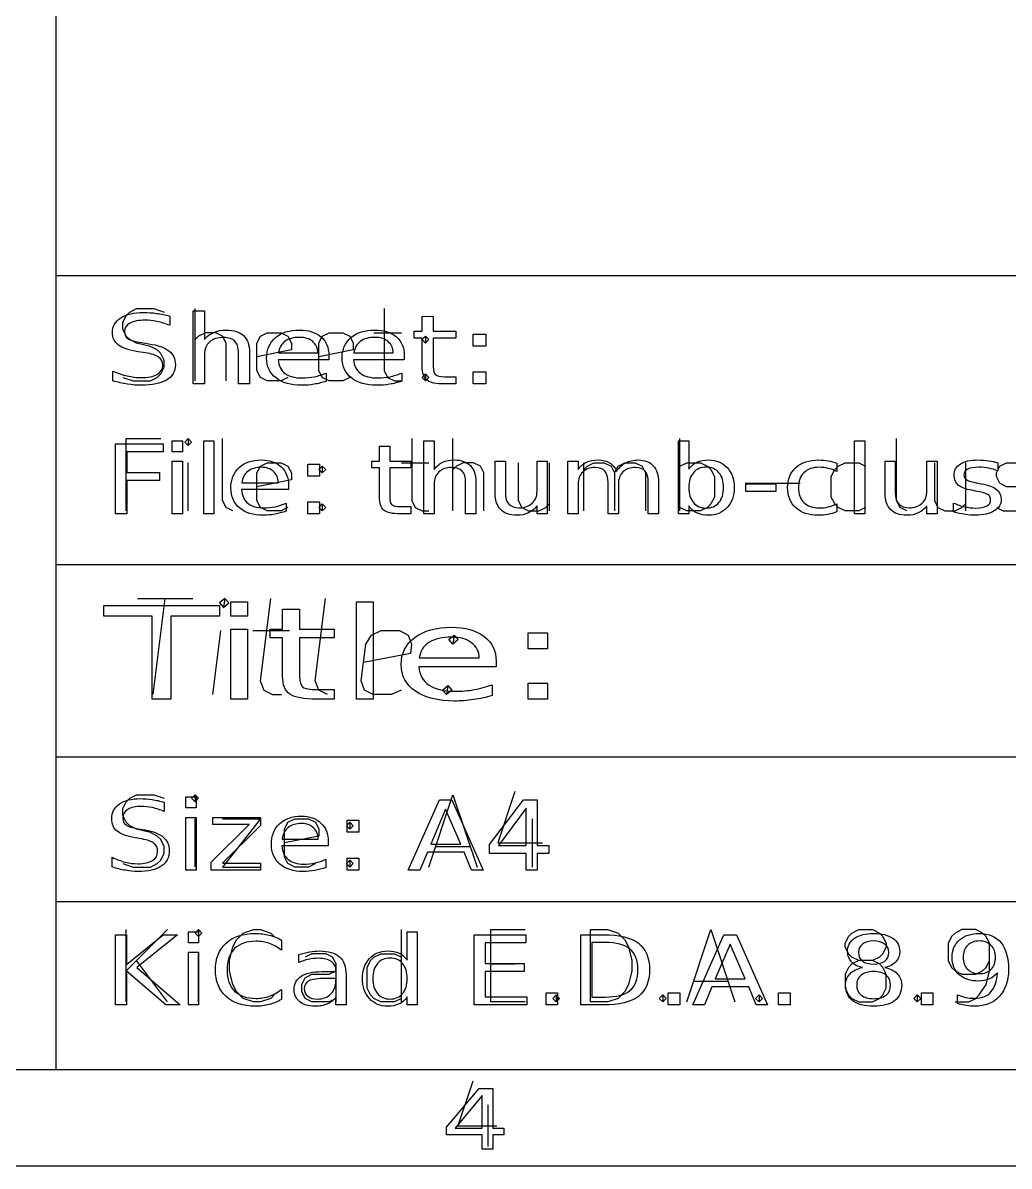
# Model space of a CAD drawing. Header units: millimetres. Extents: x 10 to 287, y 10 to 200.
# Drawn here: x 176.31 to 196.8, y 10 to 33.75 of the extents above; entities that cross this region are included whole.
import ezdxf

# ---------------------------------------------------------------- set-up
doc = ezdxf.new("R2010")
doc.units = ezdxf.units.MM
doc.layers.get('0').update_dxf_attribs({"linetype": 'CONTINUOUS'})

msp = doc.modelspace()

# ---------------------------------------------------------------- linework, layer by layer
at = {"color": 7}
for points in [[(10, 200.0072), (287.0022, 200.0072), (287.0022, 10), (10, 10)], [(12, 198.0072), (285.0022, 198.0072), (285.0022, 12), (12, 12)], [(177.0022, 44), (285.0022, 44), (285.0022, 12), (177.0022, 12)], [(185.66398, 27.2841), (185.92638, 27.2841), (185.92638, 27.03605), (185.66398, 27.03605)], [(181.01667, 26.91005)], [(182.66443, 26.84174)], [(184.23136, 26.84174)], [(185.66398, 26.49796), (185.92638, 26.49796), (185.92638, 26.24992), (185.66398, 26.24992)], [(178.23387, 25.00801), (179.22278, 25.00801), (179.22278, 24.84199), (178.46669, 24.84199), (178.46669, 24.41231), (179.14902, 24.41231), (179.14902, 24.24629), (178.46669, 24.24629), (178.46669, 23.55), (178.23387, 23.55)], [(179.41066, 25.06953), (179.62273, 25.06953), (179.62273, 24.84199), (179.41066, 24.84199)], [(180.06648, 25.06953), (180.27855, 25.06953), (180.27855, 23.55), (180.06648, 23.55)], [(193.58514, 25.0695), (193.79721, 25.0695), (193.79721, 23.54997), (193.58514, 23.54997)], [(179.41066, 24.64375), (179.62273, 24.64375), (179.62273, 23.55), (179.41066, 23.55)], [(182.22872, 24.58415), (182.47192, 24.58415), (182.47192, 24.3361), (182.22872, 24.3361)], [(186.65349, 24.67009)], [(193.21631, 24.60173)], [(194.7527, 24.67009)], [(196.55996, 24.61148)], [(188.64279, 24.43383)], [(181.82647, 24.14178)], [(185.71873, 24.21013)], [(190.86388, 24.09587)], [(191.32838, 24.1779), (191.94962, 24.1779), (191.94962, 24.01774), (191.32838, 24.01774)], [(182.22872, 23.79802), (182.47192, 23.79802), (182.47192, 23.54997), (182.22872, 23.54997)], [(186.11989, 23.98154)], [(194.2191, 23.98154)], [(177.99079, 21.64403), (180.39223, 21.64403), (180.39223, 21.42267), (179.3845, 21.42267), (179.3845, 19.69999), (178.99852, 19.69999), (178.99852, 21.42267), (177.99079, 21.42267)], [(180.628, 21.72606), (180.97785, 21.72606), (180.97785, 21.42267), (180.628, 21.42267)], [(183.23669, 21.72606), (183.58654, 21.72606), (183.58654, 19.69999), (183.23669, 19.69999)], [(180.628, 21.15835), (180.97785, 21.15835), (180.97785, 19.69999), (180.628, 19.69999)], [(186.80368, 21.07891), (187.20487, 21.07891), (187.20487, 20.74817), (186.80368, 20.74817)], [(186.80368, 20.03072), (187.20487, 20.03072), (187.20487, 19.69998), (186.80368, 19.69998)], [(179.69706, 17.66954), (179.90593, 17.66954), (179.90593, 17.442), (179.69706, 17.442)], [(184.96213, 17.60797), (185.2221, 17.60797), (185.86803, 16.14997), (185.62963, 16.14997), (185.47525, 16.52399), (184.71125, 16.52399), (184.55687, 16.14997), (184.31507, 16.14997)], [(186.70577, 17.60797), (186.99411, 17.60797), (186.99411, 16.65778), (187.23591, 16.65778), (187.23591, 16.49372), (186.99411, 16.49372), (186.99411, 16.14997), (186.76593, 16.14997), (186.76593, 16.49372), (186.00081, 16.49372), (186.00081, 16.68415)], [(185.09155, 17.41364), (184.7805, 16.68805), (185.40373, 16.68805)], [(186.76597, 17.4361), (186.18702, 16.65778), (186.76597, 16.65778)], [(179.69706, 17.24376), (179.90593, 17.24376), (179.90593, 16.15001), (179.69706, 16.15001)], [(180.25217, 17.24376), (181.24434, 17.24376), (181.24434, 17.07969), (180.45878, 16.29356), (181.24434, 16.29356), (181.24434, 16.15001), (180.22379, 16.15001), (180.22379, 16.31407), (181.00935, 17.1002), (180.25217, 17.1002)], [(183.04704, 17.18415), (183.28657, 17.18415), (183.28657, 16.9361), (183.04704, 16.9361)], [(182.65086, 16.74179)], [(183.04704, 16.39801), (183.28657, 16.39801), (183.28657, 16.14997), (183.04704, 16.14997)], [(178.23097, 14.80801), (178.46087, 14.80801), (178.46087, 14.1918), (179.22343, 14.80801), (179.51935, 14.80801), (178.67598, 14.12832), (179.57967, 13.35), (179.27693, 13.35), (178.46087, 14.05215), (178.46087, 13.35), (178.23097, 13.35)], [(179.7504, 14.86954), (179.95982, 14.86954), (179.95982, 14.642), (179.7504, 14.642)], [(185.68357, 14.80799), (186.75799, 14.80799), (186.75799, 14.64198), (185.91348, 14.64198), (185.91348, 14.21034), (186.7227, 14.21034), (186.7227, 14.04432), (185.91348, 14.04432), (185.91348, 13.516), (186.77847, 13.516), (186.77847, 13.34998), (185.68357, 13.34998)], [(188.1009, 13.4139), (188.1009, 14.9139), (188.458, 14.9139), (188.6723, 14.8424), (188.8152, 14.6996), (188.8866, 14.5567), (188.958, 14.271), (188.958, 14.0567), (188.8866, 13.771), (188.8152, 13.6282), (188.6723, 13.4853), (188.458, 13.4139)], [(190.87126, 14.80799), (191.1319, 14.80799), (191.7795, 13.34998), (191.54049, 13.34998), (191.3857, 13.72401), (190.61973, 13.72401), (190.46494, 13.34998), (190.22251, 13.34998)], [(181.67956, 14.69563)], [(191.00101, 14.61366), (190.68915, 13.88807), (191.314, 13.88807)], [(179.7504, 14.44375), (179.95982, 14.44375), (179.95982, 13.35), (179.7504, 13.35)], [(184.29275, 14.27765)], [(193.66658, 14.43789)], [(193.75074, 14.12637)], [(193.98068, 14.04237)], [(183.57913, 13.89588)], [(196.17733, 13.99844)], [(187.17682, 13.59803), (187.41697, 13.59803), (187.41697, 13.34998), (187.17682, 13.34998)], [(189.71262, 13.59803), (189.95277, 13.59803), (189.95277, 13.34998), (189.71262, 13.34998)], [(192.00713, 13.59803), (192.24728, 13.59803), (192.24728, 13.34998), (192.00713, 13.34998)], [(194.97203, 13.59805), (195.21218, 13.59805), (195.21218, 13.35), (194.97203, 13.35)], [(185.79021, 11.61359), (186.0686, 11.61359), (186.0686, 10.7901), (186.30205, 10.7901), (186.30205, 10.64791), (186.0686, 10.64791), (186.0686, 10.35), (185.8483, 10.35), (185.8483, 10.64791), (185.10959, 10.64791), (185.10959, 10.81295)], [(185.84831, 11.46463), (185.28935, 10.7901), (185.84831, 10.7901)]]:
    msp.add_lwpolyline(points, close=True, dxfattribs=at)
for points in [[(177.0022, 28.5), (285.0022, 28.5)], [(178.3866, 26.3853), (178.6009, 26.3139), (178.958, 26.3139), (179.1009, 26.3853), (179.1723, 26.4567), (179.2437, 26.5996), (179.2437, 26.7424), (179.1723, 26.8853), (179.1009, 26.9567), (178.958, 27.0282), (178.6723, 27.0996), (178.5295, 27.171), (178.458, 27.2424), (178.3866, 27.3853), (178.3866, 27.5282), (178.458, 27.671), (178.5295, 27.7424), (178.6723, 27.8139), (179.0295, 27.8139), (179.2437, 27.7424)], [(179.8866, 26.3139), (179.8866, 27.8139)], [(183.8152, 27.8139), (183.8152, 26.5282), (183.8866, 26.3853), (184.0295, 26.3139), (184.1723, 26.3139)], [(179.36517, 27.65998), (179.36518, 27.66015)], [(179.36518, 27.66015), (179.36518, 27.46777)], [(180.08024, 26.86809), (180.08024, 26.24993), (179.85018, 26.24993), (179.85018, 27.76946), (180.08024, 27.76946), (180.08024, 27.17376)], [(184.60318, 26.6103), (184.60318, 27.20405), (184.4353, 27.20405), (184.4353, 27.3437), (184.60318, 27.3437), (184.60318, 27.65424), (184.83326, 27.65421)], [(184.83326, 27.65421), (184.83326, 27.34367), (185.30458, 27.34367), (185.30458, 27.20402), (184.83326, 27.20402), (184.83326, 26.61027)], [(180.5295, 26.3139), (180.5295, 27.0996), (180.458, 27.2424), (180.3152, 27.3139), (180.1009, 27.3139), (179.958, 27.2424), (179.8866, 27.171)], [(181.8152, 26.3853), (181.6723, 26.3139), (181.3866, 26.3139), (181.2437, 26.3853), (181.1723, 26.5282), (181.1723, 27.0996), (181.2437, 27.2424), (181.3866, 27.3139), (181.6723, 27.3139), (181.8152, 27.2424), (181.8866, 27.0996), (181.8866, 26.9567), (181.1723, 26.8139)], [(183.1009, 26.3853), (182.958, 26.3139), (182.6723, 26.3139), (182.5295, 26.3853), (182.458, 26.5282), (182.458, 27.0996), (182.5295, 27.2424), (182.6723, 27.3139), (182.958, 27.3139), (183.1009, 27.2424), (183.1723, 27.0996), (183.1723, 26.9567), (182.458, 26.8139)], [(183.6009, 27.3139), (184.1723, 27.3139)], [(178.77699, 27.10845), (178.9287, 27.08405)], [(184.6723, 27.2424), (184.7437, 27.171), (184.6723, 27.0996), (184.6009, 27.171), (184.6723, 27.2424), (184.6723, 27.0996)], [(178.85529, 26.89643), (178.70233, 26.91983)], [(181.01667, 26.91015), (181.01667, 26.25), (180.78785, 26.25), (180.78785, 26.90429)], [(182.66443, 26.84175), (182.66443, 26.75385), (181.61235, 26.75385)], [(181.61981, 26.89344), (182.43561, 26.89445)], [(184.23136, 26.84175), (184.23136, 26.75385), (183.17928, 26.75385)], [(183.18674, 26.89344), (184.00254, 26.89445)], [(178.17757, 26.31445), (178.17757, 26.51758)], [(182.61096, 26.47555), (182.61096, 26.30563)], [(184.17789, 26.47555), (184.17789, 26.30563)], [(184.6723, 26.4567), (184.7437, 26.3853), (184.6723, 26.3139), (184.6009, 26.3853), (184.6723, 26.4567), (184.6723, 26.3139)], [(185.06953, 26.40029), (185.30457, 26.40029), (185.30457, 26.2499), (185.06953, 26.2499)], [(178.458, 23.6139), (178.458, 25.1139), (179.1723, 25.1139)], [(179.7437, 25.1139), (179.6723, 25.0424), (179.7437, 24.971), (179.8152, 25.0424), (179.7437, 25.1139), (179.7437, 24.971)], [(180.6723, 23.6139), (180.5295, 23.6853), (180.458, 23.8282), (180.458, 25.1139)], [(183.71663, 23.91026), (183.71663, 24.50401), (183.56103, 24.50401), (183.56103, 24.64366), (183.71663, 24.64366), (183.71663, 24.95421), (183.92994, 24.95427)], [(183.92994, 24.95427), (183.92994, 24.64372), (184.36677, 24.64372), (184.36677, 24.50407), (183.92994, 24.50407), (183.92994, 23.91032)], [(184.3866, 25.1139), (184.3866, 23.8282), (184.458, 23.6853), (184.6009, 23.6139), (184.7437, 23.6139)], [(184.85083, 24.16816), (184.85083, 23.55), (184.6376, 23.55), (184.6376, 25.06953), (184.85083, 25.06953), (184.85083, 24.47383)], [(185.2437, 23.6139), (185.2437, 25.1139)], [(190.14237, 23.7141), (190.14237, 23.55004), (189.92914, 23.55004), (189.92914, 25.06957), (190.14237, 25.06957), (190.14237, 24.47771)], [(189.958, 23.6139), (189.958, 25.1139)], [(194.6723, 23.6139), (194.5295, 23.6853), (194.458, 23.8282), (194.458, 25.1139)], [(179.7437, 23.6139), (179.7437, 24.6139)], [(181.8152, 23.6853), (181.6723, 23.6139), (181.3866, 23.6139), (181.2437, 23.6853), (181.1723, 23.8282), (181.1723, 24.3996), (181.2437, 24.5424), (181.3866, 24.6139), (181.6723, 24.6139), (181.8152, 24.5424), (181.8866, 24.3996), (181.8866, 24.2567), (181.1723, 24.1139)], [(182.5295, 24.5424), (182.6009, 24.471), (182.5295, 24.3996), (182.458, 24.471), (182.5295, 24.5424), (182.5295, 24.3996)], [(184.1723, 24.6139), (184.7437, 24.6139)], [(185.8866, 23.6139), (185.8866, 24.3996), (185.8152, 24.5424), (185.6723, 24.6139), (185.458, 24.6139), (185.3152, 24.5424), (185.2437, 24.471)], [(186.11985, 23.98161), (186.11985, 24.64372), (186.33192, 24.64372), (186.33192, 23.98845)], [(186.6009, 24.6139), (186.6009, 23.8282), (186.6723, 23.6853), (186.8152, 23.6139), (187.0295, 23.6139), (187.1723, 23.6853), (187.2437, 23.7567)], [(186.98894, 24.02358), (186.98894, 24.6437), (187.20101, 24.6437), (187.20101, 23.54995), (186.98894, 23.54995), (186.98894, 23.71792)], [(187.2437, 24.6139), (187.2437, 23.6139)], [(187.84289, 24.1682), (187.84289, 23.55004), (187.62966, 23.55004), (187.62966, 24.64379), (187.84289, 24.64379), (187.84289, 24.47387)], [(187.958, 23.6139), (187.958, 24.6139)], [(187.958, 24.471), (188.0295, 24.5424), (188.1723, 24.6139), (188.3866, 24.6139), (188.5295, 24.5424), (188.6009, 24.3996), (188.6009, 23.6139)], [(188.6009, 24.3996), (188.6723, 24.5424), (188.8152, 24.6139), (189.0295, 24.6139), (189.1723, 24.5424), (189.2437, 24.3996), (189.2437, 23.6139)], [(189.958, 24.5424), (190.1009, 24.6139), (190.3866, 24.6139), (190.5295, 24.5424), (190.6009, 24.471), (190.6723, 24.3282), (190.6723, 23.8996), (190.6009, 23.7567), (190.5295, 23.6853), (190.3866, 23.6139), (190.1009, 23.6139), (189.958, 23.6853)], [(193.8152, 23.6853), (193.6723, 23.6139), (193.3866, 23.6139), (193.2437, 23.6853), (193.1723, 23.7567), (193.1009, 23.8996), (193.1009, 24.3282), (193.1723, 24.471), (193.2437, 24.5424), (193.3866, 24.6139), (193.6723, 24.6139), (193.8152, 24.5424)], [(193.21631, 24.60173), (193.21631, 24.43376)], [(194.21906, 23.98161), (194.21906, 24.64372), (194.43113, 24.64372), (194.43113, 23.98845)], [(195.08815, 24.02358), (195.08815, 24.6437), (195.30022, 24.6437), (195.30022, 23.54995), (195.08815, 23.54995), (195.08815, 23.71792)], [(195.2437, 24.6139), (195.2437, 23.8282), (195.3152, 23.6853), (195.458, 23.6139), (195.6723, 23.6139), (195.8152, 23.6853), (195.8866, 23.7567)], [(195.8866, 24.6139), (195.8866, 23.6139)], [(196.5295, 23.6853), (196.6723, 23.6139), (196.958, 23.6139), (197.1009, 23.6853), (197.1723, 23.8282), (197.1723, 23.8996), (197.1009, 24.0424), (196.958, 24.1139), (196.7437, 24.1139), (196.6009, 24.1853), (196.5295, 24.3282), (196.5295, 24.3996), (196.6009, 24.5424), (196.7437, 24.6139), (196.958, 24.6139), (197.1009, 24.5424)], [(196.55996, 24.61149), (196.55996, 24.44157)], [(178.958, 24.3996), (178.458, 24.3996)], [(181.82647, 24.1418), (181.82647, 24.0539), (180.85139, 24.0539)], [(180.85827, 24.1935), (181.6144, 24.1945)], [(185.71875, 24.21013), (185.71875, 23.54997), (185.50667, 23.54997), (185.50667, 24.20427)], [(188.67855, 24.16812), (188.67855, 23.54996), (188.46532, 23.54996), (188.46532, 24.20426)], [(189.51421, 24.21011), (189.51421, 23.54995), (189.30098, 23.54995), (189.30098, 24.20425)], [(191.3152, 24.1853), (192.458, 24.1853)], [(196.0978, 24.02559), (196.024, 24.04019)], [(196.14042, 24.18962), (196.21302, 24.17592)], [(181.77691, 23.77559), (181.77691, 23.60566)], [(182.5295, 23.7567), (182.6009, 23.6853), (182.5295, 23.6139), (182.458, 23.6853), (182.5295, 23.7567), (182.5295, 23.6139)], [(193.21631, 23.75801), (193.21631, 23.59199)], [(195.64253, 23.58999), (195.64253, 23.77554)], [(184.14889, 23.70035), (184.36673, 23.70035), (184.36673, 23.54996), (184.14889, 23.54996)], [(177.0022, 22.5), (285.0022, 22.5)], [(178.6939, 21.7956), (179.8368, 21.7956)], [(179.0154, 19.7956), (179.2654, 21.7956)], [(180.5035, 21.7956), (180.3963, 21.7003), (180.4796, 21.6051), (180.5868, 21.7003), (180.5035, 21.7956), (180.4796, 21.6051)], [(181.4558, 21.7956), (181.2415, 20.0813), (181.313, 19.8908), (181.4915, 19.7956), (181.682, 19.7956)], [(182.6344, 19.7956), (182.4558, 19.8908), (182.3844, 20.0813), (182.5987, 21.7956)], [(181.70423, 20.18045), (181.70423, 20.97213), (181.44754, 20.97213), (181.44754, 21.15833), (181.70423, 21.15833), (181.70423, 21.57239), (182.05594, 21.57241)], [(182.05594, 21.57241), (182.05594, 21.15835), (182.77656, 21.15835), (182.77656, 20.97215), (182.05594, 20.97215), (182.05594, 20.18047)], [(180.2535, 19.7956), (180.4201, 21.1289)], [(181.0868, 21.1289), (181.8487, 21.1289)], [(184.1701, 19.8908), (183.9677, 19.7956), (183.5868, 19.7956), (183.4082, 19.8908), (183.3368, 20.0813), (183.432, 20.8432), (183.5511, 21.0337), (183.7535, 21.1289), (184.1344, 21.1289), (184.313, 21.0337), (184.3844, 20.8432), (184.3606, 20.6527), (183.3844, 20.4622)], [(185.2654, 21.0337), (185.3487, 20.9384), (185.2415, 20.8432), (185.1582, 20.9384), (185.2654, 21.0337), (185.2415, 20.8432)], [(186.1401, 20.48907), (186.1401, 20.37188), (184.53153, 20.37188)], [(184.54294, 20.55807), (185.79024, 20.55937)], [(186.1401, 20.48919), (186.1401, 20.48907)], [(185.1344, 19.986), (185.2177, 19.8908), (185.1106, 19.7956), (185.0273, 19.8908), (185.1344, 19.986), (185.1106, 19.7956)], [(186.05834, 20.00082), (186.05834, 19.77425)], [(182.41725, 19.9005), (182.77661, 19.9005), (182.77661, 19.69997), (182.41725, 19.69997)], [(177.0022, 18.5), (285.0022, 18.5)], [(178.3866, 16.2853), (178.6009, 16.2139), (178.958, 16.2139), (179.1009, 16.2853), (179.1723, 16.3567), (179.2437, 16.4996), (179.2437, 16.6424), (179.1723, 16.7853), (179.1009, 16.8567), (178.958, 16.9282), (178.6723, 16.9996), (178.5295, 17.071), (178.458, 17.1424), (178.3866, 17.2853), (178.3866, 17.4282), (178.458, 17.571), (178.5295, 17.6424), (178.6723, 17.7139), (179.0295, 17.7139), (179.2437, 17.6424)], [(179.8866, 17.7139), (179.8152, 17.6424), (179.8866, 17.571), (179.958, 17.6424), (179.8866, 17.7139), (179.8866, 17.571)], [(184.7437, 16.2139), (185.2437, 17.7139), (185.7437, 16.2139)], [(186.5295, 17.7853), (186.1723, 16.7139), (187.1009, 16.7139)], [(179.24638, 17.56016), (179.24638, 17.36778)], [(179.2464, 17.55999), (179.24638, 17.56016)], [(179.8866, 16.2139), (179.8866, 17.2139)], [(180.458, 17.2139), (181.2437, 17.2139), (180.458, 16.2139), (181.2437, 16.2139)], [(182.3866, 16.2853), (182.2437, 16.2139), (181.958, 16.2139), (181.8152, 16.2853), (181.7437, 16.4282), (181.7437, 16.9996), (181.8152, 17.1424), (181.958, 17.2139), (182.2437, 17.2139), (182.3866, 17.1424), (182.458, 16.9996), (182.458, 16.8567), (181.7437, 16.7139)], [(183.1009, 17.1424), (183.1723, 17.071), (183.1009, 16.9996), (183.0295, 17.071), (183.1009, 17.1424), (183.1009, 16.9996)], [(186.8866, 17.2139), (186.8866, 16.2139)], [(178.70946, 17.00846), (178.84795, 16.98406)], [(178.78097, 16.79644), (178.64134, 16.81984)], [(182.65086, 16.7418), (182.65086, 16.6539), (181.69048, 16.6539)], [(181.69728, 16.79349), (182.44198, 16.7945)], [(184.8866, 16.6424), (185.6009, 16.6424)], [(178.16229, 16.21446), (178.16229, 16.41759)], [(182.60204, 16.3756), (182.60204, 16.20568)], [(183.1009, 16.3567), (183.1723, 16.2853), (183.1009, 16.2139), (183.0295, 16.2853), (183.1009, 16.3567), (183.1009, 16.2139)], [(177.0022, 15.5), (285.0022, 15.5)], [(178.458, 13.4139), (178.458, 14.9139)], [(179.3152, 14.9139), (178.458, 14.0567)], [(179.958, 14.9139), (179.8866, 14.8424), (179.958, 14.771), (180.0295, 14.8424), (179.958, 14.9139), (179.958, 14.771)], [(181.5295, 13.5567), (181.458, 13.4853), (181.2437, 13.4139), (181.1009, 13.4139), (180.8866, 13.4853), (180.7437, 13.6282), (180.6723, 13.771), (180.6009, 14.0567), (180.6009, 14.271), (180.6723, 14.5567), (180.7437, 14.6996), (180.8866, 14.8424), (181.1009, 14.9139), (181.2437, 14.9139), (181.458, 14.8424), (181.5295, 14.771)], [(184.1723, 13.4139), (184.1723, 14.9139)], [(184.29275, 14.27772), (184.29275, 14.86952), (184.50217, 14.86952), (184.50217, 13.34998), (184.29275, 13.34998), (184.29275, 13.51405)], [(186.7437, 13.4139), (186.0295, 13.4139), (186.0295, 14.9139), (186.7437, 14.9139)], [(187.89727, 14.80799), (188.36961, 14.80799)], [(188.36961, 13.34998), (187.89727, 13.34998), (187.89727, 14.80799)], [(190.1009, 13.4139), (190.6009, 14.9139), (191.1009, 13.4139)], [(193.6723, 14.271), (193.5295, 14.3424), (193.458, 14.4139), (193.3866, 14.5567), (193.3866, 14.6282), (193.458, 14.771), (193.5295, 14.8424), (193.6723, 14.9139), (193.958, 14.9139), (194.1009, 14.8424), (194.1723, 14.771), (194.2437, 14.6282), (194.2437, 14.5567), (194.1723, 14.4139), (194.1009, 14.3424), (193.958, 14.271), (193.6723, 14.271), (193.5295, 14.1996), (193.458, 14.1282), (193.3866, 13.9853), (193.3866, 13.6996), (193.458, 13.5567), (193.5295, 13.4853), (193.6723, 13.4139), (193.958, 13.4139), (194.1009, 13.4853), (194.1723, 13.5567), (194.2437, 13.6996), (194.2437, 13.9853), (194.1723, 14.1282), (194.1009, 14.1996), (193.958, 14.271)], [(195.6723, 13.4139), (195.958, 13.4139), (196.1009, 13.4853), (196.1723, 13.5567), (196.3152, 13.771), (196.3866, 14.0567), (196.3866, 14.6282), (196.3152, 14.771), (196.2437, 14.8424), (196.1009, 14.9139), (195.8152, 14.9139), (195.6723, 14.8424), (195.6009, 14.771), (195.5295, 14.6282), (195.5295, 14.271), (195.6009, 14.1282), (195.6723, 14.0567), (195.8152, 13.9853), (196.1009, 13.9853), (196.2437, 14.0567), (196.3152, 14.1282), (196.3866, 14.271)], [(181.67956, 14.69571), (181.67956, 14.4877)], [(188.12718, 14.64588), (188.12718, 13.51209), (188.40489, 13.51209)], [(188.40489, 14.64588), (188.12718, 14.64588)], [(179.3152, 13.4139), (178.6723, 14.271)], [(179.958, 13.4139), (179.958, 14.4139)], [(182.03923, 14.2278), (182.03923, 14.39382)], [(182.8152, 13.4139), (182.8152, 14.1996), (182.7437, 14.3424), (182.6009, 14.4139), (182.3152, 14.4139), (182.1723, 14.3424)], [(184.1723, 13.4853), (184.0295, 13.4139), (183.7437, 13.4139), (183.6009, 13.4853), (183.5295, 13.5567), (183.458, 13.6996), (183.458, 14.1282), (183.5295, 14.271), (183.6009, 14.3424), (183.7437, 14.4139), (184.0295, 14.4139), (184.1723, 14.3424)], [(182.8152, 13.4853), (182.6723, 13.4139), (182.3152, 13.4139), (182.1723, 13.4853), (182.1009, 13.6282), (182.1009, 13.771), (182.1723, 13.9139), (182.3152, 13.9853), (182.6723, 13.9853), (182.8152, 14.0567)], [(182.51951, 14.04029), (182.81316, 14.04029), (182.81316, 14.05789)], [(186.0295, 14.1996), (186.5295, 14.1996)], [(182.8131, 13.85975), (182.8131, 13.89975), (182.60488, 13.89981)], [(183.02258, 13.97401), (183.02258, 13.34998), (182.81316, 13.34998), (182.81316, 13.516)], [(183.02259, 13.97383), (183.02258, 13.97401)], [(190.2437, 13.8424), (190.958, 13.8424)], [(181.67956, 13.66836), (181.67956, 13.46231)], [(187.3866, 13.5567), (187.458, 13.4853), (187.3866, 13.4139), (187.3152, 13.4853), (187.3866, 13.5567), (187.3866, 13.4139)], [(189.6009, 13.5567), (189.6723, 13.4853), (189.6009, 13.4139), (189.5295, 13.4853), (189.6009, 13.5567), (189.6009, 13.4139)], [(191.6009, 13.5567), (191.6723, 13.4853), (191.6009, 13.4139), (191.5295, 13.4853), (191.6009, 13.5567), (191.6009, 13.4139)], [(194.8866, 13.5567), (194.958, 13.4853), (194.8866, 13.4139), (194.8152, 13.4853), (194.8866, 13.5567), (194.8866, 13.4139)], [(195.7198, 13.38028), (195.7198, 13.55996)], [(195.7198, 13.38017), (195.7198, 13.38028)], [(185.6558, 11.7683), (185.3463, 10.8397), (186.1511, 10.8397)], [(185.9654, 11.2731), (185.9654, 10.4064)]]:
    msp.add_lwpolyline(points, dxfattribs=at)
for points in [[(178.17007, 27.31827), (178.17007, 27.447177), (178.22769, 27.548737), (178.34293, 27.62295)], [(178.34293, 27.62295), (178.459003, 27.69717), (178.6186, 27.73428), (178.82172, 27.73428)], [(178.85033, 27.57427), (178.713537, 27.57427), (178.60783, 27.553437), (178.53321, 27.51177)], [(178.82172, 27.73428), (178.908767, 27.73428), (178.997473, 27.72808), (179.08784, 27.71568)], [(179.09532, 27.54787), (179.010753, 27.56547), (178.92909, 27.57427), (178.85033, 27.57427)], [(179.08784, 27.71568), (179.178213, 27.70328), (179.270657, 27.684713), (179.36517, 27.65998)], [(178.29568, 27.05753), (178.21194, 27.119997), (178.17007, 27.20691), (178.17007, 27.31827)], [(178.53321, 27.51177), (178.459423, 27.470103), (178.42253, 27.410857), (178.42253, 27.33403)], [(178.42253, 27.33403), (178.42253, 27.269563), (178.446997, 27.220737), (178.49593, 27.18755)], [(179.36518, 27.46777), (179.269833, 27.50357), (179.17988, 27.53027), (179.09532, 27.54787)], [(180.08024, 27.17376), (180.134973, 27.239493), (180.199227, 27.288647), (180.273, 27.32122)], [(180.273, 27.32122), (180.347613, 27.353753), (180.43342, 27.37002), (180.53042, 27.37002)], [(180.53042, 27.37002), (180.690433, 27.37002), (180.811477, 27.330957), (180.89355, 27.25283)], [(181.55763, 27.21186), (181.681163, 27.317333), (181.84739, 27.37007), (182.05631, 27.37007)], [(182.05631, 27.37007), (182.243683, 27.37007), (182.391673, 27.322543), (182.50028, 27.22749)], [(183.12456, 27.21186), (183.248093, 27.317333), (183.41432, 27.37007), (183.62324, 27.37007)], [(183.62324, 27.37007), (183.810607, 27.37007), (183.958597, 27.322543), (184.06721, 27.22749)], [(178.49593, 27.18755), (178.545663, 27.155017), (178.63935, 27.12865), (178.77699, 27.10845)], [(178.9287, 27.08405), (179.116073, 27.05605), (179.254113, 27.00657), (179.34282, 26.93561)], [(180.18719, 27.12102), (180.11589, 27.059153), (180.08024, 26.974843), (180.08024, 26.86809)], [(180.47944, 27.21382), (180.355907, 27.21382), (180.25849, 27.182887), (180.18719, 27.12102)], [(180.71075, 27.13672), (180.65935, 27.18812), (180.582247, 27.21382), (180.47944, 27.21382)], [(180.78785, 26.90429), (180.78785, 27.00781), (180.76215, 27.085287), (180.71075, 27.13672)], [(180.89355, 27.25283), (180.97563, 27.175357), (181.01667, 27.061097), (181.01667, 26.91005)], [(181.37358, 26.78608), (181.37358, 26.96512), (181.43493, 27.107047), (181.55763, 27.21186)], [(181.75163, 27.1327), (181.675357, 27.076033), (181.631417, 26.99628), (181.61981, 26.89344)], [(182.0588, 27.2177), (181.931127, 27.2177), (181.828737, 27.189367), (181.75163, 27.1327)], [(182.3299, 27.1298), (182.26192, 27.1884), (182.171553, 27.2177), (182.0588, 27.2177)], [(182.43561, 26.89445), (182.434277, 26.992757), (182.39904, 27.071207), (182.3299, 27.1298)], [(182.50028, 27.22749), (182.609713, 27.13309), (182.66443, 27.004507), (182.66443, 26.84174)], [(182.94051, 26.78608), (182.94051, 26.96512), (183.00186, 27.107047), (183.12456, 27.21186)], [(183.31856, 27.1327), (183.242287, 27.076033), (183.198347, 26.99628), (183.18674, 26.89344)], [(183.62573, 27.2177), (183.498057, 27.2177), (183.395667, 27.189367), (183.31856, 27.1327)], [(183.89683, 27.1298), (183.82885, 27.1884), (183.738483, 27.2177), (183.62573, 27.2177)], [(184.00254, 26.89445), (184.001207, 26.992757), (183.96597, 27.071207), (183.89683, 27.1298)], [(184.06721, 27.22749), (184.176643, 27.13309), (184.23136, 27.004507), (184.23136, 26.84174)], [(178.70233, 26.91983), (178.514963, 26.949097), (178.379413, 26.994997), (178.29568, 27.05753)], [(179.13013, 26.80563), (179.074597, 26.84603), (178.982983, 26.876297), (178.85529, 26.89643)], [(179.34282, 26.93561), (179.43236, 26.865303), (179.47713, 26.770903), (179.47713, 26.65241)], [(179.09783, 26.44821), (179.175763, 26.492477), (179.21473, 26.555627), (179.21473, 26.63766)], [(179.21473, 26.63766), (179.21473, 26.70928), (179.18653, 26.76527), (179.13013, 26.80563)], [(179.47713, 26.65241), (179.47713, 26.511137), (179.41661, 26.40404), (179.29557, 26.33112)], [(181.56758, 26.37397), (181.438247, 26.475537), (181.37358, 26.612907), (181.37358, 26.78608)], [(181.61235, 26.75385), (181.622283, 26.630157), (181.66954, 26.535757), (181.75412, 26.47065)], [(183.13451, 26.37397), (183.005177, 26.475537), (182.94051, 26.612907), (182.94051, 26.78608)], [(183.17928, 26.75385), (183.189213, 26.630157), (183.23647, 26.535757), (183.32105, 26.47065)], [(184.70392, 26.3271), (184.63676, 26.379167), (184.60318, 26.473567), (184.60318, 26.6103)], [(184.83326, 26.61027), (184.83326, 26.521077), (184.848593, 26.463783), (184.87926, 26.43839)], [(178.17757, 26.51758), (178.27955, 26.472647), (178.379453, 26.43879), (178.47728, 26.41601)], [(178.47728, 26.41601), (178.575107, 26.39321), (178.671277, 26.38181), (178.76579, 26.38181)], [(178.76579, 26.38181), (178.909223, 26.38181), (179.019903, 26.403943), (179.09783, 26.44821)], [(182.09611, 26.22163), (181.873923, 26.22163), (181.697747, 26.27241), (181.56758, 26.37397)], [(181.75412, 26.47065), (181.839513, 26.406183), (181.95807, 26.37395), (182.10979, 26.37395)], [(182.10979, 26.37395), (182.19767, 26.37395), (182.28265, 26.382417), (182.36473, 26.39935)], [(182.36473, 26.39935), (182.44763, 26.416283), (182.529707, 26.441683), (182.61096, 26.47555)], [(183.66304, 26.22163), (183.440847, 26.22163), (183.26467, 26.27241), (183.13451, 26.37397)], [(183.32105, 26.47065), (183.406443, 26.406183), (183.525, 26.37395), (183.67672, 26.37395)], [(183.67672, 26.37395), (183.7646, 26.37395), (183.849577, 26.382417), (183.93165, 26.39935)], [(183.93165, 26.39935), (184.014557, 26.416283), (184.096637, 26.441683), (184.17789, 26.47555)], [(184.87926, 26.43839), (184.910793, 26.41299), (184.974217, 26.40029), (185.06953, 26.40029)], [(178.48474, 26.24515), (178.38608, 26.26075), (178.28369, 26.28385), (178.17757, 26.31445)], [(178.76579, 26.22175), (178.67791, 26.22175), (178.584227, 26.22955), (178.48474, 26.24515)], [(179.29557, 26.33112), (179.17535, 26.258207), (178.998757, 26.22175), (178.76579, 26.22175)], [(182.35851, 26.24313), (182.272283, 26.228797), (182.184817, 26.22163), (182.09611, 26.22163)], [(182.61096, 26.30563), (182.52888, 26.278297), (182.44473, 26.257463), (182.35851, 26.24313)], [(183.92544, 26.24313), (183.839213, 26.228797), (183.751747, 26.22163), (183.66304, 26.22163)], [(184.17789, 26.30563), (184.09581, 26.278297), (184.01166, 26.257463), (183.92544, 26.24313)], [(185.06953, 26.2499), (184.892943, 26.2499), (184.771073, 26.275633), (184.70392, 26.3271)], [(180.63009, 24.08611), (180.63009, 24.26515), (180.68695, 24.407077), (180.80067, 24.51189)], [(180.80067, 24.51189), (180.915163, 24.617363), (181.069227, 24.6701), (181.26286, 24.6701)], [(181.26513, 24.51775), (181.146803, 24.51775), (181.05191, 24.489417), (180.98045, 24.43275)], [(181.26286, 24.6701), (181.436513, 24.6701), (181.57367, 24.622573), (181.67433, 24.52752)], [(181.5164, 24.42985), (181.4534, 24.48845), (181.369643, 24.51775), (181.26513, 24.51775)], [(181.67433, 24.52752), (181.775757, 24.43312), (181.82647, 24.30454), (181.82647, 24.14178)], [(184.85083, 24.47383), (184.901563, 24.539563), (184.961113, 24.588717), (185.02948, 24.62129)], [(185.22079, 24.51389), (185.106303, 24.51389), (185.016017, 24.482957), (184.94993, 24.42109)], [(185.02948, 24.62129), (185.09864, 24.653823), (185.17817, 24.67009), (185.26807, 24.67009)], [(185.43517, 24.43669), (185.387503, 24.488157), (185.316043, 24.51389), (185.22079, 24.51389)], [(185.26807, 24.67009), (185.41637, 24.67009), (185.528553, 24.631027), (185.60462, 24.5529)], [(185.60462, 24.5529), (185.680693, 24.475427), (185.71873, 24.36117), (185.71873, 24.21013)], [(187.84289, 24.47387), (187.89129, 24.540923), (187.949303, 24.590403), (188.01693, 24.62231)], [(188.19676, 24.51386), (188.08842, 24.51386), (188.002363, 24.482627), (187.93859, 24.42016)], [(188.01693, 24.62231), (188.08455, 24.654243), (188.164847, 24.67021), (188.25782, 24.67021)], [(188.39962, 24.43766), (188.35582, 24.48846), (188.2882, 24.51386), (188.19676, 24.51386)], [(188.25782, 24.67021), (188.351567, 24.67021), (188.431097, 24.65001), (188.49641, 24.60961)], [(188.49641, 24.60961), (188.562477, 24.56921), (188.61127, 24.510617), (188.64279, 24.43383)], [(188.64286, 24.43376), (188.69586, 24.514487), (188.75925, 24.574057), (188.83303, 24.61247)], [(189.03473, 24.51385), (188.92485, 24.51385), (188.838023, 24.482917), (188.77425, 24.42105)], [(188.83303, 24.61247), (188.906797, 24.65087), (188.993627, 24.67007), (189.09352, 24.67007)], [(189.23528, 24.43765), (189.19148, 24.48845), (189.12463, 24.51385), (189.03473, 24.51385)], [(189.09352, 24.67007), (189.227987, 24.67007), (189.331717, 24.63003), (189.40471, 24.54995)], [(189.40471, 24.54995), (189.47771, 24.470523), (189.51421, 24.357243), (189.51421, 24.21011)], [(190.14237, 24.47771), (190.186903, 24.542777), (190.242993, 24.590953), (190.31064, 24.62224)], [(190.50314, 24.5197), (190.390953, 24.5197), (190.302587, 24.48194), (190.23804, 24.40642)], [(190.31064, 24.62224), (190.379027, 24.654173), (190.460477, 24.67014), (190.55499, 24.67014)], [(190.76708, 24.40642), (190.70328, 24.48194), (190.6153, 24.5197), (190.50314, 24.5197)], [(190.55499, 24.67014), (190.711743, 24.67014), (190.838913, 24.617403), (190.9365, 24.51193)], [(190.9365, 24.51193), (191.034853, 24.406463), (191.08403, 24.267793), (191.08403, 24.09592)], [(192.19512, 24.09591), (192.19512, 24.274297), (192.25275, 24.414597), (192.36801, 24.51681)], [(192.36801, 24.51681), (192.484037, 24.619023), (192.642707, 24.67013), (192.84402, 24.67013)], [(192.85325, 24.51776), (192.715703, 24.51776), (192.608897, 24.480653), (192.53283, 24.40644)], [(192.84402, 24.67013), (192.909353, 24.67013), (192.97313, 24.664263), (193.03535, 24.65253)], [(193.03535, 24.49626), (192.975417, 24.510593), (192.914717, 24.51776), (192.85325, 24.51776)], [(193.03535, 24.65253), (193.097617, 24.641463), (193.157937, 24.62453), (193.21631, 24.60173)], [(193.21631, 24.43376), (193.156377, 24.46176), (193.096057, 24.482593), (193.03535, 24.49626)], [(195.65172, 24.3478), (195.65172, 24.450667), (195.69475, 24.530093), (195.78081, 24.58608)], [(195.78081, 24.58608), (195.86687, 24.64208), (195.989043, 24.67008), (196.14733, 24.67008)], [(195.93526, 24.47867), (195.882993, 24.451337), (195.85686, 24.41032), (195.85686, 24.35562)], [(196.17269, 24.51967), (196.067417, 24.51967), (195.988273, 24.506003), (195.93526, 24.47867)], [(196.14733, 24.67008), (196.225703, 24.67008), (196.29947, 24.66518), (196.36863, 24.65538)], [(196.37324, 24.50017), (196.308707, 24.51317), (196.241857, 24.51967), (196.17269, 24.51967)], [(196.36863, 24.65538), (196.437783, 24.645647), (196.50156, 24.631013), (196.55996, 24.61148)], [(196.55996, 24.44157), (196.500027, 24.467637), (196.437787, 24.48717), (196.37324, 24.50017)], [(180.98045, 24.43275), (180.909757, 24.376083), (180.86903, 24.296333), (180.85827, 24.1935)], [(181.6144, 24.1945), (181.613067, 24.292807), (181.5804, 24.371257), (181.5164, 24.42985)], [(184.94993, 24.42109), (184.883863, 24.359223), (184.85083, 24.274913), (184.85083, 24.16816)], [(185.50667, 24.20427), (185.50667, 24.307783), (185.482837, 24.385257), (185.43517, 24.43669)], [(187.93859, 24.42016), (187.87479, 24.358293), (187.84289, 24.274307), (187.84289, 24.1682)], [(188.46532, 24.20426), (188.46532, 24.309727), (188.44342, 24.387527), (188.39962, 24.43766)], [(188.77425, 24.42105), (188.71045, 24.359183), (188.67855, 24.274873), (188.67855, 24.16812)], [(189.30098, 24.20425), (189.30098, 24.309063), (189.27908, 24.386863), (189.23528, 24.43765)], [(190.23804, 24.40642), (190.17424, 24.331547), (190.14234, 24.22803), (190.14234, 24.09587)], [(190.86388, 24.09587), (190.86388, 24.22803), (190.831613, 24.331547), (190.76708, 24.40642)], [(192.53283, 24.40644), (192.456757, 24.332867), (192.41872, 24.22935), (192.41872, 24.09589)], [(195.73932, 24.14761), (195.68092, 24.19641), (195.65172, 24.26314), (195.65172, 24.3478)], [(195.85686, 24.35562), (195.85686, 24.313953), (195.875693, 24.281087), (195.91336, 24.25702)], [(195.91336, 24.25702), (195.951027, 24.233553), (196.026713, 24.211087), (196.14042, 24.18962)], [(180.80989, 23.674), (180.690023, 23.775567), (180.63009, 23.912937), (180.63009, 24.08611)], [(180.85139, 24.0539), (180.86059, 23.9302), (180.904387, 23.835797), (180.98278, 23.77069)], [(186.33192, 23.98845), (186.33192, 23.88493), (186.355753, 23.80713), (186.40342, 23.75505)], [(186.88866, 23.77065), (186.955513, 23.832517), (186.98894, 23.916827), (186.98894, 24.02358)], [(190.14234, 24.09587), (190.14234, 23.96371), (190.17424, 23.85987), (190.23804, 23.78435)], [(190.76708, 23.78435), (190.831613, 23.85987), (190.86388, 23.96371), (190.86388, 24.09587)], [(191.08403, 24.09592), (191.08403, 23.924047), (191.034853, 23.785373), (190.9365, 23.6799)], [(192.36685, 23.67696), (192.252363, 23.78048), (192.19512, 23.92013), (192.19512, 24.09591)], [(192.41872, 24.09589), (192.41872, 23.962423), (192.456757, 23.858583), (192.53283, 23.78437)], [(194.43113, 23.98845), (194.43113, 23.88493), (194.454963, 23.80713), (194.50263, 23.75505)], [(194.98787, 23.77065), (195.054723, 23.832517), (195.08815, 23.916827), (195.08815, 24.02358)], [(196.024, 24.04019), (195.892607, 24.06359), (195.797713, 24.099397), (195.73932, 24.14761)], [(196.35252, 23.95039), (196.31412, 23.976457), (196.229213, 24.001523), (196.0978, 24.02559)], [(196.21302, 24.17592), (196.363627, 24.148587), (196.470433, 24.10985), (196.53344, 24.05971)], [(196.53344, 24.05971), (196.59724, 24.010243), (196.62914, 23.940907), (196.62914, 23.8517)], [(180.98278, 23.77069), (181.061927, 23.706223), (181.171807, 23.67399), (181.31242, 23.67399)], [(181.5487, 23.69939), (181.62554, 23.716323), (181.70161, 23.741723), (181.77691, 23.77559)], [(183.81003, 23.62706), (183.747763, 23.679127), (183.71663, 23.773527), (183.71663, 23.91026)], [(183.92994, 23.91032), (183.92994, 23.821127), (183.94414, 23.763837), (183.97254, 23.73845)], [(186.23515, 23.63877), (186.15831, 23.716897), (186.11989, 23.831153), (186.11989, 23.98154)], [(186.40342, 23.75505), (186.451087, 23.703583), (186.522547, 23.67785), (186.6178, 23.67785)], [(186.6178, 23.67785), (186.732293, 23.67785), (186.82258, 23.708783), (186.88866, 23.77065)], [(190.23804, 23.78435), (190.302573, 23.709477), (190.39094, 23.67204), (190.50314, 23.67204)], [(190.50314, 23.67204), (190.61532, 23.67204), (190.7033, 23.709477), (190.76708, 23.78435)], [(192.53283, 23.78437), (192.608897, 23.710797), (192.715703, 23.67401), (192.85325, 23.67401)], [(193.03535, 23.69451), (193.096083, 23.708843), (193.156403, 23.73001), (193.21631, 23.75801)], [(194.33436, 23.63877), (194.25752, 23.716897), (194.2191, 23.831153), (194.2191, 23.98154)], [(194.50263, 23.75505), (194.550297, 23.703583), (194.621757, 23.67785), (194.71701, 23.67785)], [(194.71701, 23.67785), (194.831503, 23.67785), (194.92179, 23.708783), (194.98787, 23.77065)], [(195.64253, 23.77554), (195.720903, 23.741007), (195.798127, 23.714973), (195.8742, 23.69744)], [(196.33062, 23.71504), (196.38442, 23.744307), (196.41132, 23.785323), (196.41132, 23.83809)], [(196.41132, 23.83809), (196.41132, 23.88689), (196.39172, 23.924323), (196.35252, 23.95039)], [(196.62914, 23.8517), (196.62914, 23.750133), (196.5815, 23.66973), (196.48622, 23.61049)], [(181.29974, 23.52166), (181.093813, 23.52166), (180.93053, 23.57244), (180.80989, 23.674)], [(181.54294, 23.54316), (181.463027, 23.528827), (181.38196, 23.52166), (181.29974, 23.52166)], [(181.31242, 23.67399), (181.393867, 23.67399), (181.472627, 23.682457), (181.5487, 23.69939)], [(181.77691, 23.60566), (181.700837, 23.578327), (181.622847, 23.557493), (181.54294, 23.54316)], [(184.14889, 23.54996), (183.985223, 23.54996), (183.87227, 23.57566), (183.81003, 23.62706)], [(183.97254, 23.73845), (184.00174, 23.71305), (184.060523, 23.70035), (184.14889, 23.70035)], [(186.57285, 23.52158), (186.42455, 23.52158), (186.311983, 23.560643), (186.23515, 23.63877)], [(186.80913, 23.56948), (186.741517, 23.537547), (186.662757, 23.52158), (186.57285, 23.52158)], [(186.98894, 23.71792), (186.937473, 23.65152), (186.877537, 23.60204), (186.80913, 23.56948)], [(190.31064, 23.5686), (190.243027, 23.600467), (190.186937, 23.648967), (190.14237, 23.7141)], [(190.55499, 23.5217), (190.460477, 23.5217), (190.379027, 23.537333), (190.31064, 23.5686)], [(190.9365, 23.6799), (190.838913, 23.574433), (190.711743, 23.5217), (190.55499, 23.5217)], [(192.83019, 23.52169), (192.63579, 23.52169), (192.481343, 23.573447), (192.36685, 23.67696)], [(193.0319, 23.53929), (192.9689, 23.527557), (192.901663, 23.52169), (192.83019, 23.52169)], [(192.85325, 23.67401), (192.914717, 23.67401), (192.975417, 23.680843), (193.03535, 23.69451)], [(193.21631, 23.59199), (193.15711, 23.56859), (193.09564, 23.551023), (193.0319, 23.53929)], [(194.67206, 23.52158), (194.52376, 23.52158), (194.411193, 23.560643), (194.33436, 23.63877)], [(194.90834, 23.56948), (194.84072, 23.537547), (194.76196, 23.52158), (194.67206, 23.52158)], [(195.08815, 23.71792), (195.036683, 23.65152), (194.976747, 23.60204), (194.90834, 23.56948)], [(195.87881, 23.53919), (195.804277, 23.550257), (195.725517, 23.56719), (195.64253, 23.58999)], [(195.8742, 23.69744), (195.950267, 23.680507), (196.02557, 23.67204), (196.10011, 23.67204)], [(196.0955, 23.52159), (196.02634, 23.52159), (195.95411, 23.527457), (195.87881, 23.53919)], [(196.48622, 23.61049), (196.391707, 23.551223), (196.261467, 23.52159), (196.0955, 23.52159)], [(196.10011, 23.67204), (196.199997, 23.67204), (196.276833, 23.686373), (196.33062, 23.71504)], [(184.44787, 20.98268), (184.636737, 21.123307), (184.890887, 21.19362), (185.21032, 21.19362)], [(185.21032, 21.19362), (185.496793, 21.19362), (185.723057, 21.130253), (185.88911, 21.00352)], [(184.16647, 20.41497), (184.16647, 20.653683), (184.26027, 20.84292), (184.44787, 20.98268)], [(185.21412, 20.99037), (185.018913, 20.99037), (184.862367, 20.952607), (184.74448, 20.87708)], [(185.62863, 20.87318), (185.524683, 20.951307), (185.386513, 20.99037), (185.21412, 20.99037)], [(185.88911, 21.00352), (186.056437, 20.877647), (186.1401, 20.706203), (186.1401, 20.48919)], [(184.74448, 20.87708), (184.627867, 20.80156), (184.560687, 20.695223), (184.54294, 20.55807)], [(185.79024, 20.55937), (185.787573, 20.69045), (185.733703, 20.795053), (185.62863, 20.87318)], [(184.46308, 19.86548), (184.26534, 20.0009), (184.16647, 20.184063), (184.16647, 20.41497)], [(184.53153, 20.37188), (184.54673, 20.206947), (184.618983, 20.081077), (184.74829, 19.99427)], [(181.85824, 19.80284), (181.755567, 19.872287), (181.70423, 19.998157), (181.70423, 20.18045)], [(182.05594, 20.18047), (182.05594, 20.061543), (182.079407, 19.985153), (182.12634, 19.9513)], [(182.12634, 19.9513), (182.174473, 19.917433), (182.271443, 19.9005), (182.41725, 19.9005)], [(184.74829, 19.99427), (184.87885, 19.90833), (185.060113, 19.86536), (185.29208, 19.86536)], [(185.68186, 19.89926), (185.80862, 19.92186), (185.934113, 19.955713), (186.05834, 20.00082)], [(182.41725, 19.69997), (182.14725, 19.69997), (181.960913, 19.73426), (181.85824, 19.80284)], [(185.27117, 19.66235), (184.931457, 19.66235), (184.662093, 19.73006), (184.46308, 19.86548)], [(185.29208, 19.86536), (185.426447, 19.86536), (185.556373, 19.87666), (185.68186, 19.89926)], [(186.05834, 19.77425), (185.932847, 19.737783), (185.804187, 19.710017), (185.67236, 19.69095)], [(185.67236, 19.69095), (185.540527, 19.671883), (185.406797, 19.66235), (185.27117, 19.66235)], [(178.31326, 17.52296), (178.419213, 17.59718), (178.5649, 17.63429), (178.75032, 17.63429)], [(178.75032, 17.63429), (178.82978, 17.63429), (178.910757, 17.62809), (178.99325, 17.61569)], [(178.99325, 17.61569), (179.075743, 17.60329), (179.160127, 17.584723), (179.2464, 17.55999)], [(178.15547, 17.21828), (178.15547, 17.347187), (178.208067, 17.448747), (178.31326, 17.52296)], [(178.48693, 17.41178), (178.419577, 17.370113), (178.3859, 17.310867), (178.3859, 17.23404)], [(178.77641, 17.47428), (178.651537, 17.47428), (178.555043, 17.453447), (178.48693, 17.41178)], [(179.00004, 17.44788), (178.922847, 17.46548), (178.848303, 17.47428), (178.77641, 17.47428)], [(179.24638, 17.36778), (179.159347, 17.40358), (179.077233, 17.43028), (179.00004, 17.44788)], [(178.27013, 16.95753), (178.19369, 17.019997), (178.15547, 17.106913), (178.15547, 17.21828)], [(178.3859, 17.23404), (178.3859, 17.169573), (178.408233, 17.120747), (178.4529, 17.08756)], [(181.47252, 16.68613), (181.47252, 16.865163), (181.528523, 17.00709), (181.64053, 17.11191)], [(181.64053, 17.11191), (181.75329, 17.217377), (181.905027, 17.27011), (182.09574, 17.27011)], [(182.098, 17.11775), (181.981453, 17.11775), (181.88799, 17.089417), (181.81761, 17.03275)], [(182.09574, 17.27011), (182.26678, 17.27011), (182.40187, 17.222587), (182.50101, 17.12754)], [(182.34548, 17.02985), (182.283413, 17.08845), (182.20092, 17.11775), (182.098, 17.11775)], [(182.50101, 17.12754), (182.60091, 17.033133), (182.65086, 16.90455), (182.65086, 16.74179)], [(178.64134, 16.81984), (178.4703, 16.849107), (178.346563, 16.895003), (178.27013, 16.95753)], [(178.4529, 17.08756), (178.4983, 17.055027), (178.58382, 17.02866), (178.70946, 17.00846)], [(178.84795, 16.98406), (179.01899, 16.95606), (179.145, 16.90658), (179.22598, 16.83562)], [(181.81761, 17.03275), (181.747983, 16.976083), (181.707873, 16.89633), (181.69728, 16.79349)], [(182.44198, 16.7945), (182.440647, 16.892807), (182.40848, 16.971257), (182.34548, 17.02985)], [(179.03185, 16.70564), (178.981117, 16.74604), (178.89749, 16.776307), (178.78097, 16.79644)], [(179.10905, 16.53767), (179.10905, 16.609283), (179.083317, 16.665273), (179.03185, 16.70564)], [(179.22598, 16.83562), (179.307713, 16.765313), (179.34858, 16.670913), (179.34858, 16.55242)], [(181.64961, 16.27402), (181.53155, 16.37558), (181.47252, 16.51295), (181.47252, 16.68613)], [(181.69048, 16.6539), (181.699547, 16.530207), (181.742683, 16.435807), (181.81989, 16.3707)], [(178.16229, 16.41759), (178.255377, 16.372657), (178.346573, 16.3388), (178.43588, 16.31602)], [(179.00234, 16.34822), (179.07348, 16.392487), (179.10905, 16.455637), (179.10905, 16.53767)], [(179.34858, 16.55242), (179.34858, 16.411147), (179.293333, 16.30405), (179.18284, 16.23113)], [(178.44269, 16.14516), (178.35263, 16.16076), (178.259163, 16.18386), (178.16229, 16.21446)], [(178.43588, 16.31602), (178.52518, 16.29322), (178.612967, 16.28182), (178.69924, 16.28182)], [(178.69924, 16.28182), (178.830167, 16.28182), (178.9312, 16.303953), (179.00234, 16.34822)], [(179.18284, 16.23113), (179.073107, 16.158217), (178.911907, 16.12176), (178.69924, 16.12176)], [(182.13207, 16.12168), (181.92925, 16.12168), (181.76843, 16.17246), (181.64961, 16.27402)], [(181.81989, 16.3707), (181.897843, 16.306233), (182.006067, 16.274), (182.14456, 16.274)], [(182.14456, 16.274), (182.22478, 16.274), (182.30235, 16.282467), (182.37727, 16.2994)], [(182.60204, 16.20568), (182.52712, 16.178347), (182.450307, 16.157513), (182.3716, 16.14318)], [(182.37727, 16.2994), (182.45295, 16.316333), (182.527873, 16.341733), (182.60204, 16.3756)], [(178.69924, 16.12176), (178.61902, 16.12176), (178.533503, 16.12956), (178.44269, 16.14516)], [(182.3716, 16.14318), (182.292893, 16.128847), (182.21305, 16.12168), (182.13207, 16.12168)], [(180.53117, 14.63121), (180.67913, 14.76663), (180.88172, 14.83434), (181.13894, 14.83434)], [(181.13894, 14.83434), (181.240613, 14.83434), (181.336217, 14.822607), (181.42575, 14.79914)], [(181.42575, 14.79914), (181.516043, 14.77634), (181.600647, 14.741837), (181.67956, 14.69563)], [(188.36961, 14.80799), (188.69891, 14.80799), (188.940577, 14.74907), (189.09461, 14.63123)], [(193.43783, 14.45645), (193.43783, 14.572983), (193.48601, 14.665107), (193.58237, 14.73282)], [(193.58237, 14.73282), (193.679497, 14.800527), (193.81228, 14.83438), (193.98072, 14.83438)], [(193.98072, 14.83438), (194.149927, 14.83438), (194.282713, 14.800527), (194.37908, 14.73282)], [(194.37908, 14.73282), (194.47544, 14.665107), (194.52362, 14.572983), (194.52362, 14.45645)], [(195.76532, 14.69863), (195.868513, 14.789123), (196.00585, 14.83437), (196.17733, 14.83437)], [(196.17733, 14.83437), (196.37385, 14.83437), (196.523707, 14.76959), (196.6269, 14.64003)], [(180.30923, 14.0775), (180.30923, 14.31188), (180.38321, 14.49645), (180.53117, 14.63121)], [(180.70644, 14.51895), (180.603247, 14.41739), (180.55165, 14.270253), (180.55165, 14.07754)], [(181.1526, 14.67227), (180.958353, 14.67227), (180.809633, 14.621163), (180.70644, 14.51895)], [(181.43144, 14.62637), (181.344187, 14.65697), (181.25124, 14.67227), (181.1526, 14.67227)], [(181.67956, 14.4877), (181.602167, 14.549567), (181.51946, 14.59579), (181.43144, 14.62637)], [(188.91933, 14.50916), (188.81083, 14.600307), (188.63935, 14.64588), (188.40489, 14.64588)], [(189.08323, 14.08045), (189.08323, 14.275763), (189.028597, 14.418667), (188.91933, 14.50916)], [(189.09461, 14.63123), (189.248637, 14.514043), (189.32565, 14.33045), (189.32565, 14.08045)], [(193.74848, 14.61465), (193.69388, 14.572317), (193.66658, 14.513397), (193.66658, 14.43789)], [(193.98066, 14.67815), (193.881267, 14.67815), (193.803873, 14.656983), (193.74848, 14.61465)], [(194.21171, 14.61465), (194.15631, 14.656983), (194.079293, 14.67815), (193.98066, 14.67815)], [(194.29591, 14.43789), (194.29591, 14.513417), (194.267843, 14.572337), (194.21171, 14.61465)], [(195.61053, 14.33828), (195.61053, 14.488013), (195.662127, 14.60813), (195.76532, 14.69863)], [(195.93149, 14.58631), (195.871557, 14.525777), (195.84159, 14.443097), (195.84159, 14.33827)], [(196.17733, 14.67811), (196.074143, 14.67811), (195.992197, 14.64751), (195.93149, 14.58631)], [(196.42204, 14.58631), (196.362107, 14.64751), (196.280537, 14.67811), (196.17733, 14.67811)], [(196.51304, 14.33827), (196.51304, 14.443083), (196.482707, 14.525763), (196.42204, 14.58631)], [(196.6269, 14.64003), (196.730853, 14.511123), (196.78283, 14.323623), (196.78283, 14.07753)], [(182.03923, 14.39382), (182.115863, 14.41922), (182.19022, 14.438087), (182.2623, 14.45042)], [(182.2384, 14.2952), (182.169353, 14.2802), (182.102963, 14.257733), (182.03923, 14.2278)], [(182.45124, 14.3177), (182.378393, 14.3177), (182.307447, 14.3102), (182.2384, 14.2952)], [(182.2623, 14.45042), (182.334387, 14.46342), (182.404573, 14.46992), (182.47286, 14.46992)], [(182.71756, 14.2493), (182.65456, 14.2949), (182.565787, 14.3177), (182.45124, 14.3177)], [(182.47286, 14.46992), (182.65724, 14.46992), (182.794957, 14.428903), (182.88601, 14.34687)], [(182.88601, 14.34687), (182.977063, 14.264843), (183.02259, 14.140497), (183.02259, 13.97383)], [(183.36288, 13.89586), (183.36288, 14.067733), (183.411063, 14.206407), (183.50743, 14.31188)], [(183.50743, 14.31188), (183.60455, 14.417347), (183.730127, 14.47008), (183.88416, 14.47008)], [(183.9354, 14.31971), (183.82462, 14.31971), (183.737363, 14.28195), (183.67363, 14.20643)], [(183.88416, 14.47008), (183.978247, 14.47008), (184.058673, 14.454113), (184.12544, 14.42218)], [(184.19718, 14.20643), (184.133447, 14.28195), (184.046187, 14.31971), (183.9354, 14.31971)], [(184.12544, 14.42218), (184.192973, 14.390913), (184.248743, 14.342737), (184.29275, 14.27765)], [(193.51973, 14.24454), (193.46513, 14.302473), (193.43783, 14.37311), (193.43783, 14.45645)], [(193.66658, 14.43789), (193.66658, 14.36237), (193.69388, 14.303453), (193.74848, 14.26114)], [(193.74848, 14.26114), (193.80388, 14.218807), (193.881273, 14.19764), (193.98066, 14.19764)], [(193.98066, 14.19764), (194.0793, 14.19764), (194.156317, 14.218807), (194.21171, 14.26114)], [(194.21171, 14.26114), (194.267843, 14.303473), (194.29591, 14.36239), (194.29591, 14.43789)], [(194.52362, 14.45645), (194.52362, 14.373117), (194.49592, 14.30248), (194.44052, 14.24454)], [(195.75849, 13.97597), (195.65985, 14.06451), (195.61053, 14.18528), (195.61053, 14.33828)], [(195.84159, 14.33827), (195.84159, 14.232797), (195.871557, 14.149787), (195.93149, 14.08924)], [(196.42204, 14.08924), (196.482707, 14.149773), (196.51304, 14.232783), (196.51304, 14.33827)], [(180.53117, 13.52379), (180.38321, 13.65921), (180.30923, 13.84378), (180.30923, 14.0775)], [(180.55165, 14.07754), (180.55165, 13.885487), (180.603247, 13.738353), (180.70644, 13.63614)], [(182.08929, 13.94659), (182.185657, 14.009057), (182.329063, 14.04029), (182.51951, 14.04029)], [(182.81316, 14.05789), (182.81316, 14.140577), (182.781293, 14.20438), (182.71756, 14.2493)], [(183.67363, 14.20643), (183.61063, 14.131557), (183.57913, 14.02804), (183.57913, 13.89588)], [(184.29278, 13.89588), (184.29278, 14.02804), (184.260913, 14.131557), (184.19718, 14.20643)], [(188.91933, 13.64881), (189.028597, 13.739957), (189.08323, 13.883837), (189.08323, 14.08045)], [(189.32565, 14.08045), (189.32565, 13.82915), (189.248257, 13.64458), (189.09347, 13.52674)], [(193.49124, 13.99649), (193.55344, 14.060957), (193.63994, 14.10425), (193.75074, 14.12637)], [(193.75078, 14.12637), (193.65214, 14.14717), (193.575123, 14.18656), (193.51973, 14.24454)], [(193.98068, 14.04237), (193.87142, 14.04237), (193.7853, 14.017303), (193.72232, 13.96717)], [(194.23904, 13.96717), (194.17684, 14.017303), (194.09072, 14.04237), (193.98068, 14.04237)], [(194.44052, 14.24454), (194.38592, 14.186607), (194.309663, 14.147217), (194.21175, 14.12637)], [(194.21175, 14.12637), (194.32253, 14.104237), (194.40865, 14.060943), (194.47011, 13.99649)], [(195.93149, 14.08924), (195.992223, 14.028707), (196.07417, 13.99844), (196.17733, 13.99844)], [(196.17733, 13.99844), (196.280523, 13.99844), (196.362093, 14.028707), (196.42204, 14.08924)], [(196.55406, 14.01793), (196.51006, 13.96193), (196.45429, 13.918963), (196.38675, 13.88903)], [(196.41635, 13.61852), (196.496777, 13.706407), (196.54268, 13.839543), (196.55406, 14.01793)], [(196.78283, 14.07753), (196.78283, 13.847717), (196.719093, 13.664123), (196.59162, 13.52675)], [(181.94589, 13.66827), (181.94589, 13.791317), (181.99369, 13.88409), (182.08929, 13.94659)], [(182.25319, 13.85001), (182.187923, 13.81681), (182.15529, 13.76017), (182.15529, 13.68009)], [(182.60488, 13.89981), (182.435673, 13.89981), (182.318443, 13.88321), (182.25319, 13.85001)], [(182.70725, 13.57752), (182.777817, 13.648487), (182.8131, 13.742563), (182.8131, 13.85975)], [(183.50743, 13.47985), (183.411063, 13.585317), (183.36288, 13.723987), (183.36288, 13.89586)], [(183.57913, 13.89588), (183.57913, 13.76372), (183.61063, 13.65988), (183.67363, 13.58436)], [(184.19718, 13.58436), (184.260913, 13.65988), (184.29278, 13.76372), (184.29278, 13.89588)], [(193.39794, 13.76016), (193.39794, 13.85326), (193.42904, 13.932037), (193.49124, 13.99649)], [(193.72232, 13.96717), (193.66012, 13.917037), (193.62902, 13.848027), (193.62902, 13.76014)], [(194.33354, 13.76014), (194.33354, 13.848033), (194.30204, 13.917043), (194.23904, 13.96717)], [(194.47011, 13.99649), (194.53231, 13.932023), (194.56341, 13.853247), (194.56341, 13.76016)], [(196.16254, 13.84413), (195.992573, 13.84413), (195.85789, 13.888077), (195.75849, 13.97597)], [(196.38675, 13.88903), (196.319223, 13.859097), (196.244487, 13.84413), (196.16254, 13.84413)], [(180.70644, 13.63614), (180.809633, 13.534573), (180.958353, 13.48379), (181.1526, 13.48379)], [(181.43144, 13.52969), (181.51946, 13.56029), (181.602167, 13.606513), (181.67956, 13.66836)], [(182.06084, 13.41534), (181.984207, 13.478473), (181.94589, 13.562783), (181.94589, 13.66827)], [(182.15529, 13.68009), (182.15529, 13.61629), (182.179557, 13.56551), (182.22809, 13.52775)], [(182.4284, 13.47205), (182.544493, 13.47205), (182.637443, 13.507207), (182.70725, 13.57752)], [(183.67363, 13.58436), (183.737363, 13.509487), (183.82462, 13.47205), (183.9354, 13.47205)], [(183.9354, 13.47205), (184.04618, 13.47205), (184.13344, 13.509487), (184.19718, 13.58436)], [(188.40489, 13.51209), (188.63935, 13.51209), (188.81083, 13.557663), (188.91933, 13.64881)], [(193.54818, 13.43496), (193.44802, 13.510487), (193.39794, 13.618887), (193.39794, 13.76016)], [(193.62902, 13.76014), (193.62902, 13.672247), (193.66012, 13.603237), (193.72232, 13.55311)], [(193.72232, 13.55311), (193.78532, 13.502977), (193.87144, 13.47791), (193.98068, 13.47791)], [(193.98068, 13.47791), (194.089947, 13.47791), (194.176067, 13.502977), (194.23904, 13.55311)], [(194.23904, 13.55311), (194.30204, 13.60391), (194.33354, 13.67292), (194.33354, 13.76014)], [(194.56341, 13.76016), (194.56341, 13.618887), (194.51295, 13.510487), (194.41203, 13.43496)], [(195.7198, 13.55996), (195.777467, 13.536493), (195.83589, 13.518593), (195.89507, 13.50626)], [(196.06921, 13.48766), (196.220963, 13.48766), (196.336677, 13.53128), (196.41635, 13.61852)], [(181.13894, 13.32164), (180.88172, 13.32164), (180.67913, 13.389023), (180.53117, 13.52379)], [(181.42348, 13.35684), (181.33394, 13.333373), (181.239093, 13.32164), (181.13894, 13.32164)], [(181.1526, 13.48379), (181.25124, 13.48379), (181.344187, 13.49909), (181.43144, 13.52969)], [(181.67956, 13.46231), (181.599133, 13.415443), (181.513773, 13.380287), (181.42348, 13.35684)], [(182.37269, 13.32164), (182.242183, 13.32164), (182.138233, 13.352873), (182.06084, 13.41534)], [(182.22809, 13.52775), (182.277423, 13.490617), (182.344193, 13.47205), (182.4284, 13.47205)], [(182.63447, 13.36854), (182.563143, 13.337273), (182.475883, 13.32164), (182.37269, 13.32164)], [(182.81316, 13.516), (182.76536, 13.4496), (182.705797, 13.400447), (182.63447, 13.36854)], [(183.88416, 13.32164), (183.730127, 13.32164), (183.60455, 13.374377), (183.50743, 13.47985)], [(184.12544, 13.36854), (184.058673, 13.337273), (183.978247, 13.32164), (183.88416, 13.32164)], [(184.29275, 13.51405), (184.24875, 13.448917), (184.19298, 13.400413), (184.12544, 13.36854)], [(189.09347, 13.52674), (188.938683, 13.4089), (188.697397, 13.34998), (188.36961, 13.34998)], [(193.98067, 13.32168), (193.793257, 13.32168), (193.649093, 13.35944), (193.54818, 13.43496)], [(194.41203, 13.43496), (194.311877, 13.35944), (194.16809, 13.32168), (193.98067, 13.32168)], [(195.90418, 13.33627), (195.84498, 13.34607), (195.78352, 13.360703), (195.7198, 13.38017)], [(195.89507, 13.50626), (195.95427, 13.49386), (196.012317, 13.48766), (196.06921, 13.48766)], [(196.07945, 13.32167), (196.021783, 13.32167), (195.96336, 13.326537), (195.90418, 13.33627)], [(196.59162, 13.52675), (196.464907, 13.39003), (196.294183, 13.32167), (196.07945, 13.32167)]]:
    msp.add_open_spline(points, degree=3, dxfattribs=at)

doc.saveas('drawing.dxf')
